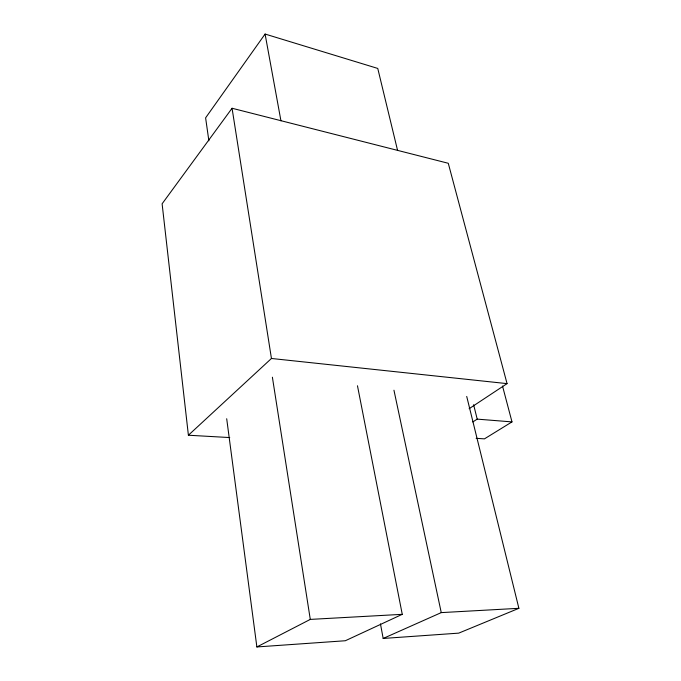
<?xml version="1.0" encoding="UTF-8"?>
<svg xmlns="http://www.w3.org/2000/svg" width="681" height="681" viewBox="0 0 681 681"><rect width="100%" height="100%" fill="white"/><g stroke="black" fill="none" stroke-linecap="round" stroke-linejoin="round"><path stroke-width="1.02" d="M397.559 150.365L377.759 68.432L265.088 34.05L205.611 117.847L208.871 140.797M469.124 408.702L507.056 383.624L448.277 163.278L232.059 108.253L162.112 203.806L188.399 435.227L229.752 437.568M188.399 435.227L271.447 358.478L507.056 383.624M472.827 421.948L477.202 419.13L511.993 421.897L502.518 386.033M511.993 421.897L484.455 438.862L476.121 438.317M226.696 418.738L256.873 646.95L310.289 619.404L402.258 614.33L357.474 385.769M402.258 614.33L345.327 640.744L256.873 646.95M380.458 623.864L383.173 638.455L441.254 612.611L518.888 608.312L466.715 396.427M518.888 608.312L458.713 633.134L383.173 638.455M473.618 404.71L477.202 419.13M393.95 390.213L441.254 612.611M265.088 34.05L280.947 120.843M232.059 108.253L271.447 358.478M272.391 377.214L310.289 619.404"/></g></svg>
